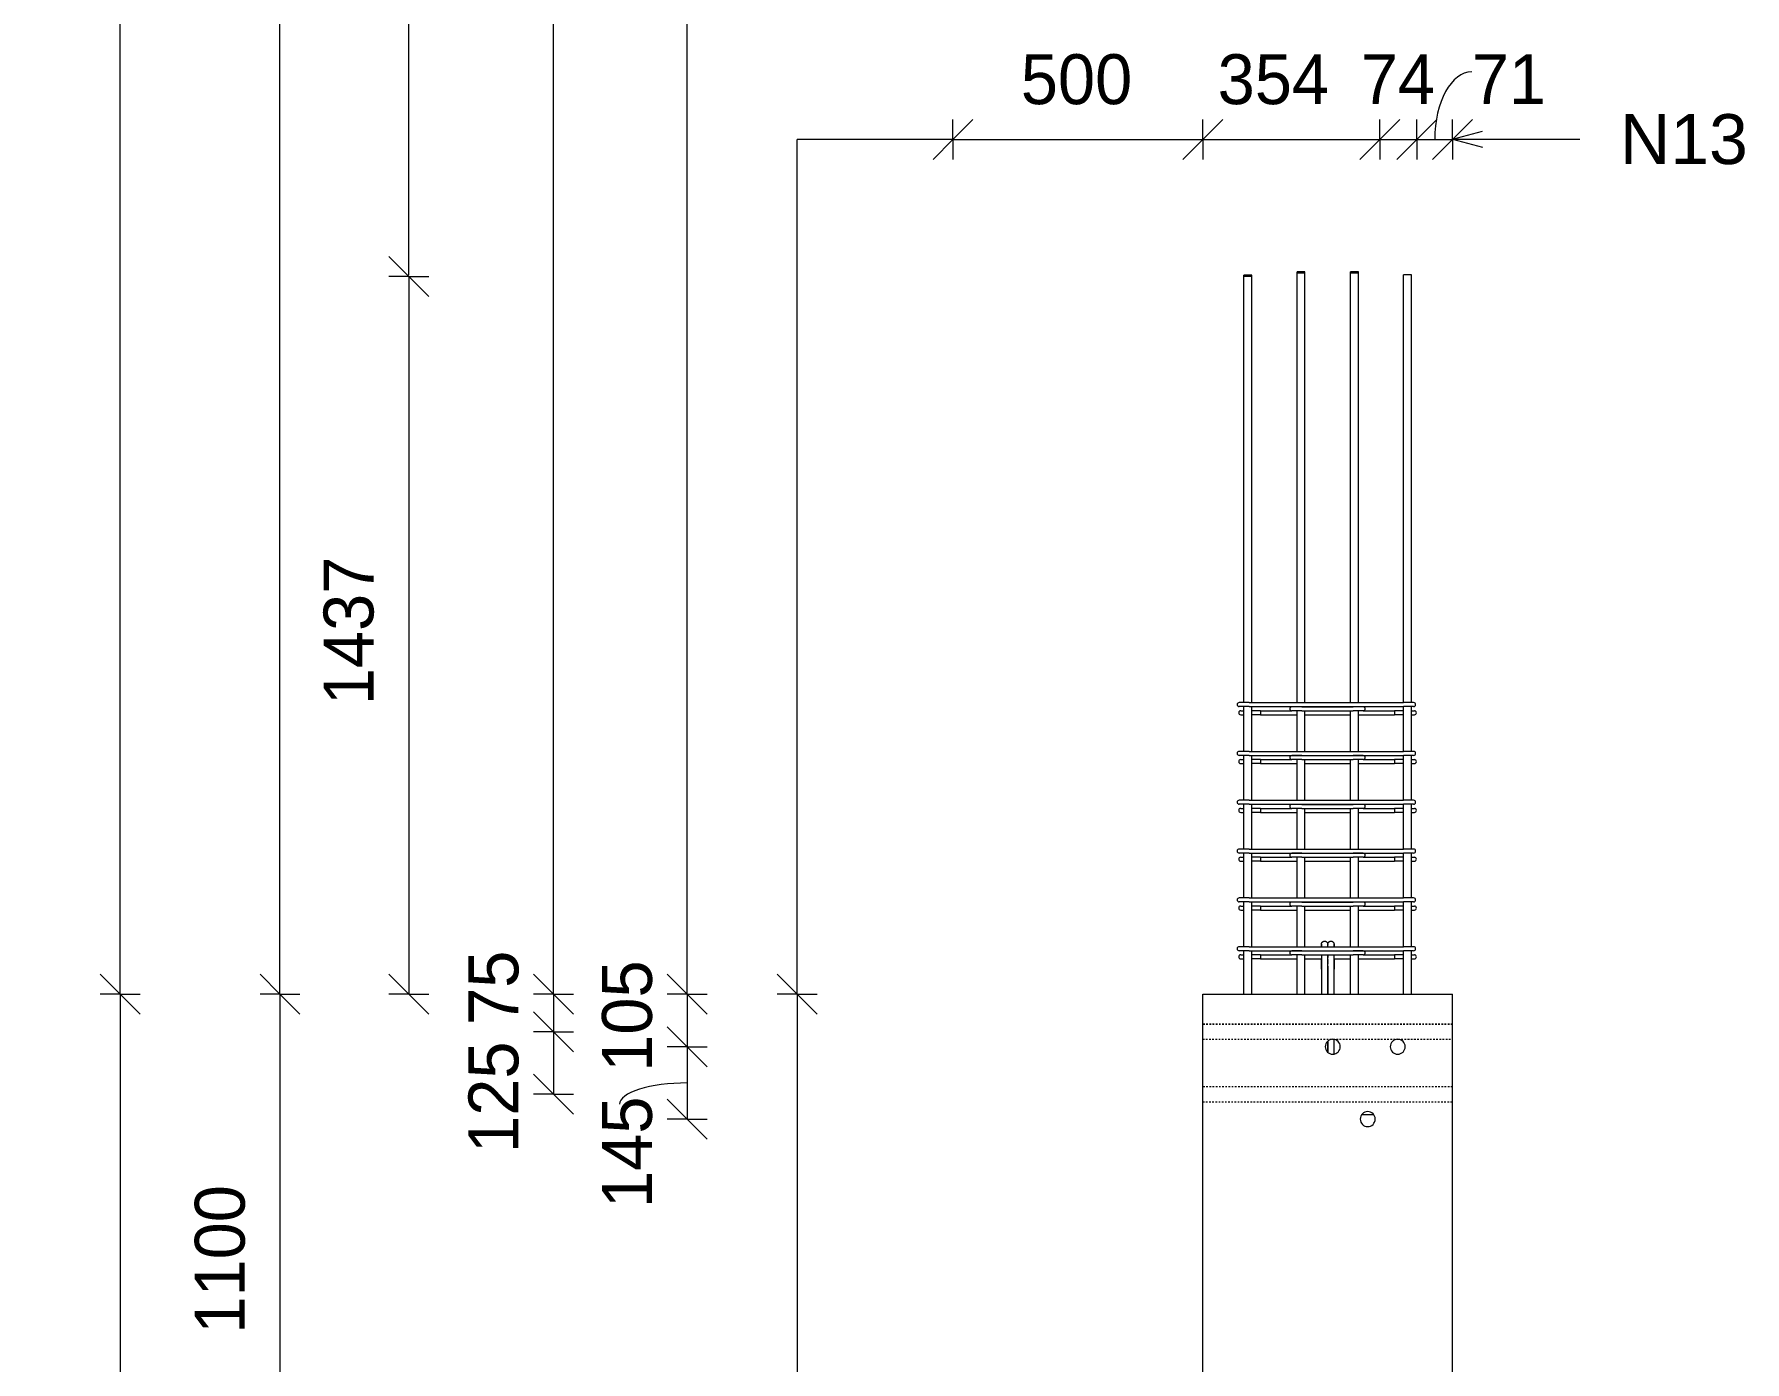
# Model space of a CAD drawing. Header units: millimetres. Extents: x -5792 to 12184, y -1888 to 8188.
# Drawn here: x -283 to 3141, y 2304 to 4962 of the extents above; entities that cross this region are included whole.
import ezdxf

# ---------------------------------------------------------------- set-up
doc = ezdxf.new("R2010")
doc.units = ezdxf.units.MM
doc.linetypes.add('Dash', pattern=[6.36, 3.18, -3.18])
for name, color, linetype, lineweight in [('A-ANNO-DIMS', 211, 'Continuous', 9), ('A-ANNO-DIMS-40', 211, 'Continuous', 9), ('A-DETL-THIN', 151, 'Continuous', 18), ('A-GENM', 13, 'Continuous', 18), ('G-ANNO-TEXT', 231, 'Continuous', 9), ('S-COLS', 52, 'Continuous', 18), ('S-COLS-HDLN', 52, 'Dash', 18), ('S-RBAR', 171, 'Continuous', 18)]:
    doc.layers.add(name, color=color, linetype=linetype, lineweight=lineweight)
doc.styles.add('Arial_1', font='arial.ttf', dxfattribs={"height": 100})
doc.styles.add('Nirmala UI Semilight', font='NirmalaS.ttf', dxfattribs={"height": 100})
doc.dimstyles.new('Arrow_Filled_-_2_5_NI_UI', dxfattribs={"dimscale": 304.8, "dimtxt": 104.736395, "dimasz": 0.262467, "dimexe": 0.131234, "dimexo": 0.0625, "dimgap": 0.131234, "dimtad": 1, "dimdec": 4, "dimzin": 0, "dimdsep": 46, "dimtxsty": 'Nirmala UI Semilight', "dimblk1": 'OBLIQUE', "dimblk2": 'OBLIQUE', "dimsah": 1, "dimcen": 0.09, "dimazin": 0, "dimtfac": 1, "dimtdec": 4, "dimtix": 1, "dimtmove": 0, "dimatfit": 3, "dimfxl": 0.131234, "dimfxlon": 1, "dimtvp": 1, "dimtolj": 1, "dimtzin": 0, "dimarcsym": 2})
doc.dimstyles.new('Arrow_Filled_-_2_5_NI_UI_1', dxfattribs={"dimscale": 304.8, "dimtxt": 104.736395, "dimasz": 0.262467, "dimexe": 0.131234, "dimexo": 0.0625, "dimgap": 0.131234, "dimtad": 1, "dimdec": 4, "dimzin": 0, "dimdsep": 46, "dimtxsty": 'Nirmala UI Semilight', "dimblk1": 'OBLIQUE', "dimblk2": 'OBLIQUE', "dimsah": 1, "dimcen": 0.09, "dimazin": 0, "dimtfac": 1, "dimtdec": 4, "dimtix": 1, "dimtmove": 2, "dimatfit": 3, "dimfxl": 0.131234, "dimfxlon": 1, "dimtvp": 1, "dimtolj": 1, "dimtzin": 0, "dimarcsym": 2})
doc.dimstyles.new('Arrow_Filled_-_2_5_NI_UI_2', dxfattribs={"dimscale": 304.8, "dimtxt": 104.736395, "dimasz": 0.262467, "dimexe": 0.131234, "dimexo": 0.0625, "dimgap": 0.131234, "dimtad": 1, "dimdec": 4, "dimzin": 0, "dimdsep": 46, "dimtxsty": 'Nirmala UI Semilight', "dimblk1": 'OBLIQUE', "dimblk2": 'OBLIQUE', "dimsah": 1, "dimcen": 0.09, "dimazin": 0, "dimtfac": 1, "dimtdec": 4, "dimtix": 1, "dimtmove": 1, "dimatfit": 3, "dimfxl": 0.131234, "dimfxlon": 1, "dimtvp": 1, "dimtolj": 1, "dimtzin": 0, "dimarcsym": 2})

# ---------------------------------------------------------------- blocks, each defined once
blk = doc.blocks.new('12_7Ø_ Lifting Insert_COLUMN - 12_9Ø Lifting insert-1653057-Elevation Right')
at = {"layer": 'A-GENM'}
for p, q in [((6361.3, 3139.3), (6361.3, 3139.4)), ((6361.3, 3138.9), (6361.3, 3139)), ((6361.3, 3138.4), (6361.3, 3138.6)), ((6361.3, 3137.9), (6361.3, 3138)), ((6361.3, 3137.3), (6361.3, 3137.5)), ((6361.3, 3136.6), (6361.3, 3136.8)), ((6361.3, 3135.8), (6361.3, 3136)), ((6361.3, 3118.7), (6361.3, 3118.9)), ((6361.3, 3117.1), (6361.3, 3118.2)), ((6361.3, 3115.4), (6361.3, 3116.6)), ((6348.6, 3090), (6348.6, 3040)), ((6361.3, 3113.6), (6361.3, 3114.8)), ((6361.3, 3111.8), (6361.3, 3113.1)), ((6361.3, 3110), (6361.3, 3111.3)), ((6361.3, 3108.2), (6361.3, 3109.5)), ((6361.3, 3106.3), (6361.3, 3107.6)), ((6361.3, 3104.4), (6361.3, 3105.7)), ((6361.3, 3102.5), (6361.3, 3103.8)), ((6361.3, 3100.5), (6361.3, 3101.9)), ((6361.3, 3098.5), (6361.3, 3099.9)), ((6361.3, 3096.6), (6361.3, 3098)), ((6361.3, 3094.6), (6361.3, 3096)), ((6361.3, 3040), (6361.3, 3090)), ((6361.3, 2924.7), (6361.3, 2945.3))]:
    blk.add_line(p, q, dxfattribs=at)
at = {"layer": 'A-GENM', "flags": 128}
for points in [[(6348.6, 3140), (6348.6, 3140.3), (6348.6, 3140.5), (6348.6, 3140.8), (6348.7, 3141), (6348.7, 3141.3), (6348.8, 3141.5), (6348.8, 3141.8), (6348.9, 3142), (6349, 3142.2), (6349.1, 3142.5), (6349.2, 3142.7), (6349.3, 3142.9), (6349.4, 3143.2), (6349.6, 3143.4), (6349.7, 3143.6), (6349.9, 3143.8), (6350, 3144), (6350.2, 3144.2), (6350.3, 3144.4), (6350.5, 3144.6), (6350.7, 3144.7), (6350.9, 3144.9), (6351.1, 3145.1), (6351.3, 3145.2), (6351.5, 3145.3), (6351.7, 3145.5), (6352, 3145.6), (6352.2, 3145.7), (6352.4, 3145.8), (6352.6, 3145.9), (6352.9, 3146), (6353.1, 3146.1), (6353.4, 3146.2), (6353.6, 3146.2), (6353.9, 3146.3), (6354.1, 3146.3), (6354.4, 3146.3), (6354.6, 3146.3), (6354.9, 3146.3), (6355.1, 3146.3), (6355.4, 3146.3), (6355.6, 3146.3), (6355.9, 3146.3), (6356.1, 3146.2), (6356.4, 3146.2), (6356.6, 3146.1), (6356.9, 3146), (6357.1, 3146), (6357.4, 3145.9), (6357.6, 3145.8), (6357.8, 3145.7), (6358, 3145.5), (6358.3, 3145.4), (6358.5, 3145.3), (6358.7, 3145.1), (6358.9, 3145), (6359.1, 3144.8), (6359.3, 3144.6), (6359.5, 3144.5), (6359.6, 3144.3), (6359.8, 3144.1), (6360, 3143.9), (6360.1, 3143.7), (6360.3, 3143.5), (6360.4, 3143.3), (6360.5, 3143.1), (6360.6, 3142.8), (6360.7, 3142.6), (6360.8, 3142.4), (6360.9, 3142.1), (6361, 3141.9), (6361.1, 3141.6), (6361.1, 3141.4), (6361.2, 3141.1), (6361.2, 3140.9), (6361.3, 3140.6), (6361.3, 3140.4), (6361.3, 3140.1), (6361.3, 3140)], [(6348.6, 3135.2), (6348.6, 3135.8), (6348.6, 3136.6), (6348.6, 3137.3), (6348.6, 3137.9), (6348.6, 3138.4), (6348.6, 3138.9), (6348.6, 3139.3), (6348.6, 3139.6), (6348.6, 3139.8), (6348.6, 3139.9), (6348.6, 3140), (6348.6, 3140)], [(6348.6, 3140), (6348.6, 3140), (6348.6, 3139.8), (6348.6, 3139.6), (6348.6, 3139.4), (6348.6, 3139), (6348.6, 3138.6), (6348.6, 3138.1), (6348.6, 3137.5), (6348.6, 3136.8), (6348.6, 3136.1), (6348.6, 3135.2)], [(6348.6, 3118.7), (6348.6, 3117), (6348.6, 3115.3), (6348.6, 3113.6), (6348.6, 3111.8), (6348.6, 3110), (6348.6, 3108.1), (6348.6, 3106.2), (6348.6, 3104.3), (6348.6, 3102.4), (6348.6, 3100.5), (6348.6, 3098.5), (6348.6, 3096.5), (6348.6, 3094.5), (6348.6, 3092.5), (6348.6, 3090.5), (6348.6, 3090)], [(6361.3, 3139.6), (6361.3, 3139.8), (6361.3, 3139.9)], [(6348.6, 3090), (6348.6, 3092), (6348.6, 3094), (6348.6, 3096), (6348.6, 3098), (6348.6, 3099.9), (6348.6, 3101.9), (6348.6, 3103.8), (6348.6, 3105.7), (6348.6, 3107.6), (6348.6, 3109.5), (6348.6, 3110.9)], [(6361.3, 3090), (6361.3, 3092), (6361.3, 3094)]]:
    blk.add_lwpolyline(points, dxfattribs=at)
blk = doc.blocks.new('12_7Ø_ Lifting Insert_COLUMN - 12_9Ø Lifting insert-1653171-Elevation Right')
at = {"layer": 'A-GENM'}
for p, q in [((6361.3, 3140), (6361.3, 3140)), ((6361.3, 3139.6), (6361.3, 3139.4)), ((6361.3, 3139.3), (6361.3, 3139)), ((6361.3, 3138.9), (6361.3, 3138.6)), ((6361.3, 3138.4), (6361.3, 3138.1)), ((6361.3, 3137.9), (6361.3, 3137.5)), ((6361.3, 3137.3), (6361.3, 3136.8)), ((6361.3, 3136.6), (6361.3, 3136.1)), ((6361.3, 3135.8), (6361.3, 3135.2)), ((6361.3, 3118.7), (6361.3, 3118.3)), ((6361.3, 3117), (6361.3, 3116.6)), ((6361.3, 3115.3), (6361.3, 3114.9)), ((6361.3, 3113.6), (6361.3, 3113.1)), ((6361.3, 3111.8), (6361.3, 3111.3)), ((6361.3, 3110), (6361.3, 3109.5)), ((6361.3, 3108.1), (6361.3, 3107.7)), ((6361.3, 3106.2), (6361.3, 3105.8)), ((6361.3, 3104.3), (6361.3, 3103.9)), ((6361.3, 3102.4), (6361.3, 3101.9)), ((6361.3, 3100.5), (6361.3, 3100)), ((6361.3, 3098.5), (6361.3, 3098)), ((6361.3, 3090), (6361.3, 3040)), ((6374, 3040), (6374, 3090)), ((6361.3, 2945.3), (6361.3, 2924.7)), ((6374, 2920.7), (6374, 2949.3))]:
    blk.add_line(p, q, dxfattribs=at)
at = {"layer": 'A-GENM', "flags": 128}
for points in [[(6361.3, 3140), (6361.3, 3140.3), (6361.3, 3140.5), (6361.3, 3140.8), (6361.4, 3141), (6361.4, 3141.3), (6361.5, 3141.5), (6361.5, 3141.8), (6361.6, 3142), (6361.7, 3142.2), (6361.8, 3142.5), (6361.9, 3142.7), (6362, 3142.9), (6362.1, 3143.2), (6362.3, 3143.4), (6362.4, 3143.6), (6362.6, 3143.8), (6362.7, 3144), (6362.9, 3144.2), (6363, 3144.4), (6363.2, 3144.6), (6363.4, 3144.7), (6363.6, 3144.9), (6363.8, 3145.1), (6364, 3145.2), (6364.2, 3145.3), (6364.4, 3145.5), (6364.7, 3145.6), (6364.9, 3145.7), (6365.1, 3145.8), (6365.3, 3145.9), (6365.6, 3146), (6365.8, 3146.1), (6366.1, 3146.2), (6366.3, 3146.2), (6366.6, 3146.3), (6366.8, 3146.3), (6367.1, 3146.3), (6367.3, 3146.3), (6367.6, 3146.3), (6367.8, 3146.3), (6368.1, 3146.3), (6368.3, 3146.3), (6368.6, 3146.3), (6368.8, 3146.2), (6369.1, 3146.2), (6369.3, 3146.1), (6369.6, 3146), (6369.8, 3146), (6370.1, 3145.9), (6370.3, 3145.8), (6370.5, 3145.7), (6370.7, 3145.5), (6371, 3145.4), (6371.2, 3145.3), (6371.4, 3145.1), (6371.6, 3145), (6371.8, 3144.8), (6372, 3144.6), (6372.2, 3144.5), (6372.3, 3144.3), (6372.5, 3144.1), (6372.7, 3143.9), (6372.8, 3143.7), (6373, 3143.5), (6373.1, 3143.3), (6373.2, 3143.1), (6373.3, 3142.8), (6373.4, 3142.6), (6373.5, 3142.4), (6373.6, 3142.1), (6373.7, 3141.9), (6373.8, 3141.6), (6373.8, 3141.4), (6373.9, 3141.1), (6373.9, 3140.9), (6374, 3140.6), (6374, 3140.4), (6374, 3140.1), (6374, 3140)], [(6361.3, 3139.9), (6361.3, 3140), (6361.3, 3140)], [(6374, 3135.2), (6374, 3135.8), (6374, 3136.6), (6374, 3137.3), (6374, 3137.9), (6374, 3138.4), (6374, 3138.9), (6374, 3139.3), (6374, 3139.6), (6374, 3139.8), (6374, 3139.9), (6374, 3140), (6374, 3140)], [(6374, 3140), (6374, 3140), (6374, 3139.8), (6374, 3139.6), (6374, 3139.4), (6374, 3139), (6374, 3138.6), (6374, 3138.1), (6374, 3137.5), (6374, 3136.8), (6374, 3136.1), (6374, 3135.2)], [(6374, 3090), (6374, 3092), (6374, 3094), (6374, 3096), (6374, 3098), (6374, 3099.9), (6374, 3101.9), (6374, 3103.8), (6374, 3105.7), (6374, 3107.6), (6374, 3109.5), (6374, 3111.3), (6374, 3113.1), (6374, 3114.8), (6374, 3116.6), (6374, 3118.2), (6374, 3118.9)], [(6361.3, 3096.5), (6361.3, 3094.5), (6361.3, 3092.5), (6361.3, 3090.5), (6361.3, 3090)], [(6374, 3110.9), (6374, 3110), (6374, 3108.1), (6374, 3106.2), (6374, 3104.3), (6374, 3102.4), (6374, 3100.5), (6374, 3098.5), (6374, 3096.5), (6374, 3094.5), (6374, 3092.5), (6374, 3090.5), (6374, 3090)]]:
    blk.add_lwpolyline(points, dxfattribs=at)
blk = doc.blocks.new('DIMBLOCK41-Elevation Right')
at = {"layer": 'A-ANNO-DIMS-40'}
for p, q in [((-111, 3040), (-151, 3080)), ((-111, 3040), (-151, 3040)), ((-111, 3040), (-111, -1395)), ((-111, 3040), (-71, 3000)), ((-111, 3040), (-71, 3040)), ((-111, -1395), (-151, -1355)), ((-111, -1395), (-151, -1395)), ((-111, -1395), (-71, -1435)), ((-111, -1395), (-71, -1395))]:
    blk.add_line(p, q, dxfattribs=at)
at = {"layer": 'A-ANNO-DIMS-40', "color": 0, "insert": (-281.5, 668.3), "char_height": 100, "width": 370.196, "attachment_point": 1, "rotation": 90, "line_spacing_factor": 1.142579, "style": 'Nirmala UI Semilight'}
blk.add_mtext('4435', dxfattribs=at)
blk = doc.blocks.new('_Oblique')
at = {"color": 0, "linetype": 'ByBlock', "lineweight": -2}
blk.add_line((-0.5, -0.5), (0.5, 0.5), dxfattribs=at)
blk = doc.blocks.new('DIMBLOCK42-Elevation Right')
at = {"layer": 'A-ANNO-DIMS-40'}
for p, q in [((209, 3040), (169, 3080)), ((209, 3040), (169, 3040)), ((209, 3040), (209, 1940)), ((209, 3040), (249, 3000)), ((209, 3040), (249, 3040)), ((209, 1940), (169, 1980)), ((209, 1940), (169, 1940)), ((209, 1940), (249, 1900)), ((209, 1940), (249, 1940))]:
    blk.add_line(p, q, dxfattribs=at)
at = {"layer": 'A-ANNO-DIMS-40', "color": 0, "insert": (38.5, 2360.5), "char_height": 100, "width": 310.781, "attachment_point": 1, "rotation": 90, "line_spacing_factor": 1.142579, "style": 'Nirmala UI Semilight'}
blk.add_mtext('1100', dxfattribs=at)
blk = doc.blocks.new('DIMBLOCK55-Elevation Right')
at = {"layer": 'A-ANNO-DIMS-40'}
for p, q in [((756.7, 3040), (716.7, 3080)), ((756.7, 3040), (716.7, 3040)), ((756.7, 3040), (756.7, 2964.8)), ((756.7, 3040), (796.7, 3000)), ((756.7, 3040), (796.7, 3040)), ((756.7, 2964.8), (716.7, 3004.8)), ((756.7, 2964.8), (716.7, 2964.8)), ((756.7, 2964.8), (796.7, 2924.8)), ((756.7, 2964.8), (796.7, 2964.8))]:
    blk.add_line(p, q, dxfattribs=at)
at = {"layer": 'A-ANNO-DIMS-40', "color": 0, "insert": (586.2, 2978.6), "char_height": 100, "width": 178.242, "attachment_point": 1, "rotation": 90, "line_spacing_factor": 1.142579, "style": 'Nirmala UI Semilight'}
blk.add_mtext('75', dxfattribs=at)
blk = doc.blocks.new('DIMBLOCK56-Elevation Right')
at = {"layer": 'A-ANNO-DIMS-40'}
for p, q in [((756.7, 2964.8), (716.7, 3004.8)), ((756.7, 2964.8), (716.7, 2964.8)), ((756.7, 2964.8), (756.7, 2839.8)), ((756.7, 2964.8), (796.7, 2924.8)), ((756.7, 2964.8), (796.7, 2964.8)), ((756.7, 2839.8), (716.7, 2879.8)), ((756.7, 2839.8), (716.7, 2839.8)), ((756.7, 2839.8), (796.7, 2799.8)), ((756.7, 2839.8), (796.7, 2839.8))]:
    blk.add_line(p, q, dxfattribs=at)
at = {"layer": 'A-ANNO-DIMS-40', "color": 0, "insert": (586.2, 2722.3), "char_height": 100, "width": 246.797, "attachment_point": 1, "rotation": 90, "line_spacing_factor": 1.142579, "style": 'Nirmala UI Semilight'}
blk.add_mtext('125', dxfattribs=at)
blk = doc.blocks.new('DIMBLOCK57-Elevation Right')
at = {"layer": 'A-ANNO-DIMS-40'}
for p, q in [((1023.9, 3040), (983.9, 3080)), ((1023.9, 3040), (983.9, 3040)), ((1023.9, 3040), (1023.9, 2935)), ((1023.9, 3040), (1063.9, 3000)), ((1023.9, 3040), (1063.9, 3040)), ((1023.9, 2935), (983.9, 2975)), ((1023.9, 2935), (983.9, 2935)), ((1023.9, 2935), (1063.9, 2895)), ((1023.9, 2935), (1063.9, 2935))]:
    blk.add_line(p, q, dxfattribs=at)
at = {"layer": 'A-ANNO-DIMS-40', "color": 0, "insert": (853.5, 2884.7), "char_height": 100, "width": 246.797, "attachment_point": 1, "rotation": 90, "line_spacing_factor": 1.142579, "style": 'Nirmala UI Semilight'}
blk.add_mtext('105', dxfattribs=at)
blk = doc.blocks.new('DIMBLOCK58-Elevation Right')
at = {"layer": 'A-ANNO-DIMS-40'}
for p, q in [((1023.9, 2935), (983.9, 2975)), ((1023.9, 2935), (983.9, 2935)), ((1023.9, 2935), (1023.9, 2790)), ((1023.9, 2935), (1063.9, 2895)), ((1023.9, 2935), (1063.9, 2935)), ((1023.9, 2790), (983.9, 2830)), ((1023.9, 2790), (983.9, 2790)), ((1023.9, 2790), (1063.9, 2750)), ((1023.9, 2790), (1063.9, 2790))]:
    blk.add_line(p, q, dxfattribs=at)
blk.add_ellipse((1023.9, 2819.7), major_axis=(135.2, 0), ratio=0.316681, start_param=1.570796, end_param=3.141593, dxfattribs=at)
at = {"layer": 'A-ANNO-DIMS-40', "color": 0, "insert": (853.5, 2612.1), "char_height": 100, "width": 249.082, "attachment_point": 1, "rotation": 90, "line_spacing_factor": 1.142579, "style": 'Nirmala UI Semilight'}
blk.add_mtext('145', dxfattribs=at)
blk = doc.blocks.new('DIMBLOCK67-Elevation Right')
at = {"layer": 'A-ANNO-DIMS-40'}
for p, q in [((466.7, 4477.3), (426.7, 4517.3)), ((466.7, 4477.3), (426.7, 4477.3)), ((466.7, 4477.3), (466.7, 3040)), ((466.7, 4477.3), (506.7, 4437.3)), ((466.7, 4477.3), (506.7, 4477.3)), ((466.7, 3040), (426.7, 3080)), ((466.7, 3040), (426.7, 3040)), ((466.7, 3040), (506.7, 3000)), ((466.7, 3040), (506.7, 3040))]:
    blk.add_line(p, q, dxfattribs=at)
at = {"layer": 'A-ANNO-DIMS-40', "color": 0, "insert": (296.2, 3618.7), "char_height": 100, "width": 335.918, "attachment_point": 1, "rotation": 90, "line_spacing_factor": 1.142579, "style": 'Nirmala UI Semilight'}
blk.add_mtext('1437', dxfattribs=at)
blk = doc.blocks.new('DIMBLOCK68-Elevation Right')
at = {"layer": 'A-ANNO-DIMS-40'}
for p, q in [((1556.1, 4751.6), (1596.1, 4791.6)), ((1556.1, 4751.6), (1556.1, 4791.6)), ((2056.1, 4751.6), (2096.1, 4791.6)), ((2056.1, 4751.6), (2056.1, 4791.6)), ((1556.1, 4751.6), (1516.1, 4711.6)), ((1556.1, 4751.6), (2056.1, 4751.6)), ((1556.1, 4751.6), (1556.1, 4711.6)), ((2056.1, 4751.6), (2016.1, 4711.6)), ((2056.1, 4751.6), (2056.1, 4711.6))]:
    blk.add_line(p, q, dxfattribs=at)
at = {"layer": 'A-ANNO-DIMS-40', "color": 0, "insert": (1691.8, 4922.1), "char_height": 100, "width": 274.219, "attachment_point": 1, "line_spacing_factor": 1.142579, "style": 'Nirmala UI Semilight'}
blk.add_mtext('500', dxfattribs=at)
blk = doc.blocks.new('DIMBLOCK69-Elevation Right')
at = {"layer": 'A-ANNO-DIMS-40'}
for p, q in [((2056.1, 4751.6), (2096.1, 4791.6)), ((2056.1, 4751.6), (2056.1, 4791.6)), ((2410.4, 4751.6), (2450.4, 4791.6)), ((2410.4, 4751.6), (2410.4, 4791.6)), ((2056.1, 4751.6), (2016.1, 4711.6)), ((2056.1, 4751.6), (2410.4, 4751.6)), ((2056.1, 4751.6), (2056.1, 4711.6)), ((2410.4, 4751.6), (2370.4, 4711.6)), ((2410.4, 4751.6), (2410.4, 4711.6))]:
    blk.add_line(p, q, dxfattribs=at)
at = {"layer": 'A-ANNO-DIMS-40', "color": 0, "insert": (2085.8, 4922.1), "char_height": 100, "width": 276.504, "attachment_point": 1, "line_spacing_factor": 1.142579, "style": 'Nirmala UI Semilight'}
blk.add_mtext('354', dxfattribs=at)
blk = doc.blocks.new('DIMBLOCK70-Elevation Right')
at = {"layer": 'A-ANNO-DIMS-40'}
for p, q in [((2410.4, 4751.6), (2450.4, 4791.6)), ((2410.4, 4751.6), (2410.4, 4791.6)), ((2484.7, 4751.6), (2524.7, 4791.6)), ((2484.7, 4751.6), (2484.7, 4791.6)), ((2410.4, 4751.6), (2370.4, 4711.6)), ((2410.4, 4751.6), (2484.7, 4751.6)), ((2410.4, 4751.6), (2410.4, 4711.6)), ((2484.7, 4751.6), (2444.7, 4711.6)), ((2484.7, 4751.6), (2484.7, 4711.6))]:
    blk.add_line(p, q, dxfattribs=at)
at = {"layer": 'A-ANNO-DIMS-40', "color": 0, "insert": (2372.3, 4922.1), "char_height": 100, "width": 180.527, "attachment_point": 1, "line_spacing_factor": 1.142579, "style": 'Nirmala UI Semilight'}
blk.add_mtext('74', dxfattribs=at)
blk = doc.blocks.new('DIMBLOCK71-Elevation Right')
at = {"layer": 'A-ANNO-DIMS-40'}
for p, q in [((2484.7, 4751.6), (2524.7, 4791.6)), ((2484.7, 4751.6), (2484.7, 4791.6)), ((2556.1, 4751.6), (2596.1, 4791.6)), ((2556.1, 4751.6), (2556.1, 4791.6)), ((2484.7, 4751.6), (2444.7, 4711.6)), ((2484.7, 4751.6), (2556.1, 4751.6)), ((2484.7, 4751.6), (2484.7, 4711.6)), ((2556.1, 4751.6), (2516.1, 4711.6)), ((2556.1, 4751.6), (2556.1, 4711.6))]:
    blk.add_line(p, q, dxfattribs=at)
blk.add_ellipse((2594.5, 4751.6), major_axis=(0, 135.2), ratio=0.548152, start_param=0, end_param=1.570796, dxfattribs=at)
at = {"layer": 'A-ANNO-DIMS-40', "color": 0, "insert": (2594.5, 4922.1), "char_height": 100, "width": 150.82, "attachment_point": 1, "line_spacing_factor": 1.142579, "style": 'Nirmala UI Semilight'}
blk.add_mtext('71', dxfattribs=at)
blk = doc.blocks.new('DIMBLOCK72-Elevation Right')
at = {"layer": 'A-ANNO-DIMS-40'}
for p, q in [((1243.9, 3040), (1203.9, 3080)), ((1243.9, 3040), (1203.9, 3040)), ((1243.9, 3040), (1243.9, -375)), ((1243.9, 3040), (1283.9, 3000)), ((1243.9, 3040), (1283.9, 3040)), ((1243.9, -375), (1203.9, -335)), ((1243.9, -375), (1203.9, -375)), ((1243.9, -375), (1283.9, -415)), ((1243.9, -375), (1283.9, -375))]:
    blk.add_line(p, q, dxfattribs=at)
at = {"layer": 'A-ANNO-DIMS-40', "color": 0, "insert": (1073.5, 1190.6), "char_height": 100, "width": 340.488, "attachment_point": 1, "rotation": 90, "line_spacing_factor": 1.142579, "style": 'Nirmala UI Semilight'}
blk.add_mtext('3415', dxfattribs=at)

msp = doc.modelspace()

# ---------------------------------------------------------------- linework, layer by layer
at = {"layer": 'A-DETL-THIN'}
for p, q in [((-110.9846, 3040), (-110.9846, 6324.12248)), ((209.0154, 3040), (209.0154, 6054.12248)), ((466.68351, 4480), (466.68351, 5734.12248)), ((756.68351, 3040), (756.68351, 5321.60589)), ((1023.92713, 3040), (1023.92713, 5051.60589)), ((1243.92713, 3040), (1243.92713, 4751.60589)), ((1556.07696, 4751.60589), (1243.92713, 4751.60589))]:
    msp.add_line(p, q, dxfattribs=at)
at = {"layer": 'G-ANNO-TEXT', "color": 7}
for q in [(2615.63681, 4768.27436), (2615.63681, 4736.12045), (2810.85807, 4752.1974)]:
    msp.add_line((2555.63681, 4752.1974), q, dxfattribs=at)
at = {"layer": 'S-COLS'}
for p, q in [((2056.07696, 3040), (2556.07696, 3040)), ((2056.07696, -340), (2056.07696, 3040)), ((2556.07696, -340), (2556.07696, 3040)), ((2315.65012, 2949.78068), (2316.9038, 2949.78068)), ((2445.65012, 2949.78068), (2446.9038, 2949.78068))]:
    msp.add_line(p, q, dxfattribs=at)
for centre, start, end in [((2316.27696, 2935), 0, 180), ((2446.27696, 2935), 0, 180), ((2316.27696, 2935), 180, 0), ((2446.27696, 2935), 180, 0), ((2386.27696, 2790), 0, 180), ((2386.27696, 2790), 180, 0)]:
    msp.add_arc(centre, 15, start, end, dxfattribs=at)
at = {"layer": 'S-COLS-HDLN'}
for p, q in [((2556.02735, 2979.84336), (2056.07696, 2979.84336)), ((2556.07696, 2979.78068), (2056.07696, 2979.78068)), ((2056.07696, 2949.84336), (2315.50069, 2949.84336)), ((2056.07696, 2949.78068), (2315.26677, 2949.78068)), ((2315.88405, 2949.84336), (2316.66988, 2949.84336)), ((2317.05323, 2949.84336), (2445.50069, 2949.84336)), ((2317.28715, 2949.78068), (2445.26677, 2949.78068)), ((2445.88405, 2949.84336), (2446.66988, 2949.84336)), ((2447.05323, 2949.84336), (2556.02735, 2949.84336)), ((2447.28715, 2949.78068), (2556.07696, 2949.78068)), ((2556.02735, 2854.78068), (2056.07696, 2854.78068)), ((2056.07696, 2824.78068), (2556.02735, 2824.78068))]:
    msp.add_line(p, q, dxfattribs=at)
at = {"layer": 'S-RBAR'}
for p, q in [((2260.67696, 4486.40659), (2244.67696, 4486.40659)), ((2244.67696, 4483.56934), (2244.67696, 4486.40659)), ((2260.67696, 4483.56934), (2260.67696, 4486.40659)), ((2367.47696, 4486.40659), (2351.47696, 4486.40659)), ((2351.47696, 4483.56934), (2351.47696, 4486.40659)), ((2367.47696, 4483.56934), (2367.47696, 4486.40659)), ((2154.07696, 4480), (2138.07696, 4480)), ((2138.07696, 4477.25762), (2138.07696, 4480)), ((2154.07696, 4477.25762), (2138.07696, 4477.25762)), ((2138.07696, 3624), (2138.07696, 4477.25762)), ((2154.07696, 4477.25762), (2154.07696, 4480)), ((2154.07696, 3624), (2154.07696, 4477.25762)), ((2260.67696, 4483.56934), (2244.67696, 4483.56934)), ((2244.67696, 3624), (2244.67696, 4483.56934)), ((2260.67696, 3624), (2260.67696, 4483.56934)), ((2367.47696, 4483.56934), (2351.47696, 4483.56934)), ((2351.47696, 3624), (2351.47696, 4483.56934)), ((2367.47696, 3624), (2367.47696, 4483.56934)), ((2474.07696, 4480.16498), (2458.07696, 4480.16498)), ((2458.07696, 3624), (2458.07696, 4480.16498)), ((2474.07696, 3624), (2474.07696, 4480.16498)), ((2148.82696, 3624), (2128.82696, 3624)), ((2148.82696, 3616), (2128.82696, 3616)), ((2131.92909, 3607.62745), (2137.78696, 3607.62745)), ((2131.92909, 3599.62745), (2137.78696, 3599.62745)), ((2138.07696, 3526.24653), (2138.07696, 3616)), ((2148.82696, 3624), (2458.07696, 3624)), ((2148.82696, 3616), (2458.07696, 3616)), ((2154.07696, 3526.24653), (2154.07696, 3616)), ((2171.72808, 3607.62745), (2154.07696, 3607.62745)), ((2171.72808, 3599.62745), (2154.07696, 3599.62745)), ((2171.72808, 3607.62745), (2171.72808, 3599.62745)), ((2171.72808, 3607.62745), (2233.80287, 3607.62745)), ((2171.72808, 3599.62745), (2244.67696, 3599.62745)), ((2254.18295, 3615.62745), (2234.18295, 3615.62745)), ((2254.18295, 3607.62745), (2234.18295, 3607.62745)), ((2244.67696, 3526.24653), (2244.67696, 3607.62745)), ((2254.18295, 3615.62745), (2357.13674, 3615.62745)), ((2254.18295, 3607.62745), (2357.13674, 3607.62745)), ((2260.67696, 3526.24653), (2260.67696, 3607.62745)), ((2260.67696, 3599.62745), (2351.47696, 3599.62745)), ((2351.47696, 3526.24653), (2351.47696, 3607.62745)), ((2377.13674, 3615.62745), (2357.13674, 3615.62745)), ((2377.13674, 3607.62745), (2357.13674, 3607.62745)), ((2367.47696, 3526.24653), (2367.47696, 3607.62745)), ((2367.47696, 3599.62745), (2439.94514, 3599.62745)), ((2377.51681, 3607.62745), (2439.94514, 3607.62745)), ((2458.02735, 3607.62745), (2439.94514, 3607.62745)), ((2439.94514, 3607.62745), (2439.94514, 3599.62745)), ((2458.02735, 3599.62745), (2439.94514, 3599.62745)), ((2478.07696, 3624), (2458.07696, 3624)), ((2478.07696, 3616), (2458.07696, 3616)), ((2458.07696, 3526.24653), (2458.07696, 3616)), ((2474.07696, 3526.24653), (2474.07696, 3616)), ((2474.12842, 3599.62745), (2479.74413, 3599.62745)), ((2474.24319, 3607.62745), (2479.74413, 3607.62745)), ((2148.82696, 3526.24653), (2128.82696, 3526.24653)), ((2148.82696, 3518.24653), (2128.82696, 3518.24653)), ((2131.92909, 3509.89101), (2137.78696, 3509.89101)), ((2131.92909, 3501.89101), (2137.78696, 3501.89101)), ((2138.07696, 3428.49306), (2138.07696, 3518.24653)), ((2148.82696, 3526.24653), (2458.07696, 3526.24653)), ((2148.82696, 3518.24653), (2458.07696, 3518.24653)), ((2154.07696, 3428.49306), (2154.07696, 3518.24653)), ((2171.72808, 3509.89101), (2154.07696, 3509.89101)), ((2171.72808, 3501.89101), (2154.07696, 3501.89101)), ((2171.72808, 3509.89101), (2171.72808, 3501.89101)), ((2171.72808, 3509.89101), (2233.80287, 3509.89101)), ((2171.72808, 3501.89101), (2244.67696, 3501.89101)), ((2254.18295, 3517.89101), (2234.18295, 3517.89101)), ((2254.18295, 3509.89101), (2234.18295, 3509.89101)), ((2244.67696, 3428.49306), (2244.67696, 3509.89101)), ((2254.18295, 3517.89101), (2357.13674, 3517.89101)), ((2254.18295, 3509.89101), (2357.13674, 3509.89101)), ((2260.67696, 3428.49306), (2260.67696, 3509.89101)), ((2260.67696, 3501.89101), (2351.47696, 3501.89101)), ((2351.47696, 3428.49306), (2351.47696, 3509.89101)), ((2377.13674, 3517.89101), (2357.13674, 3517.89101)), ((2377.13674, 3509.89101), (2357.13674, 3509.89101)), ((2367.47696, 3428.49306), (2367.47696, 3509.89101)), ((2367.47696, 3501.89101), (2439.94514, 3501.89101)), ((2377.51681, 3509.89101), (2439.94514, 3509.89101)), ((2458.07696, 3509.89101), (2439.94514, 3509.89101)), ((2439.94514, 3509.89101), (2439.94514, 3501.89101)), ((2458.07696, 3501.89101), (2439.94514, 3501.89101)), ((2478.07696, 3526.24653), (2458.07696, 3526.24653)), ((2478.07696, 3518.24653), (2458.07696, 3518.24653)), ((2458.07696, 3428.49306), (2458.07696, 3518.24653)), ((2474.07696, 3428.49306), (2474.07696, 3518.24653)), ((2474.12842, 3501.89101), (2479.74413, 3501.89101)), ((2474.24319, 3509.89101), (2479.74413, 3509.89101)), ((2148.82696, 3428.49306), (2128.82696, 3428.49306)), ((2148.82696, 3428.49306), (2458.07696, 3428.49306)), ((2478.07696, 3428.49306), (2458.07696, 3428.49306)), ((2148.82696, 3420.49306), (2128.82696, 3420.49306)), ((2131.92909, 3412.15456), (2137.78696, 3412.15456)), ((2131.92909, 3404.15456), (2137.78696, 3404.15456)), ((2138.07696, 3330.73958), (2138.07696, 3420.49306)), ((2148.82696, 3420.49306), (2458.07696, 3420.49306)), ((2154.07696, 3330.73958), (2154.07696, 3420.49306)), ((2171.72808, 3412.15456), (2154.07696, 3412.15456)), ((2171.72808, 3404.15456), (2154.07696, 3404.15456)), ((2171.72808, 3412.15456), (2171.72808, 3404.15456)), ((2171.72808, 3412.15456), (2233.80287, 3412.15456)), ((2171.72808, 3404.15456), (2244.67696, 3404.15456)), ((2254.18295, 3420.15456), (2234.18295, 3420.15456)), ((2254.18295, 3412.15456), (2234.18295, 3412.15456)), ((2244.67696, 3330.73958), (2244.67696, 3412.15456)), ((2254.18295, 3420.15456), (2357.13674, 3420.15456)), ((2254.18295, 3412.15456), (2357.13674, 3412.15456)), ((2260.67696, 3330.73958), (2260.67696, 3412.15456)), ((2260.67696, 3404.15456), (2351.47696, 3404.15456)), ((2351.47696, 3330.73958), (2351.47696, 3412.15456)), ((2377.13674, 3420.15456), (2357.13674, 3420.15456)), ((2377.13674, 3412.15456), (2357.13674, 3412.15456)), ((2367.47696, 3330.73958), (2367.47696, 3412.15456)), ((2367.47696, 3404.15456), (2439.94514, 3404.15456)), ((2377.51681, 3412.15456), (2439.94514, 3412.15456)), ((2458.07696, 3412.15456), (2439.94514, 3412.15456)), ((2439.94514, 3412.15456), (2439.94514, 3404.15456)), ((2458.07696, 3404.15456), (2439.94514, 3404.15456)), ((2478.07696, 3420.49306), (2458.07696, 3420.49306)), ((2458.07696, 3330.73958), (2458.07696, 3420.49306)), ((2474.07696, 3330.73958), (2474.07696, 3420.49306)), ((2474.12842, 3404.15456), (2479.74413, 3404.15456)), ((2474.24319, 3412.15456), (2479.74413, 3412.15456)), ((2148.82696, 3330.73958), (2128.82696, 3330.73958)), ((2148.82696, 3322.73958), (2128.82696, 3322.73958)), ((2138.07696, 3232.98611), (2138.07696, 3322.73958)), ((2148.82696, 3330.73958), (2458.07696, 3330.73958)), ((2148.82696, 3322.73958), (2458.07696, 3322.73958)), ((2154.07696, 3232.98611), (2154.07696, 3322.73958)), ((2254.18295, 3322.41811), (2234.18295, 3322.41811)), ((2254.18295, 3322.41811), (2357.13674, 3322.41811)), ((2377.13674, 3322.41811), (2357.13674, 3322.41811)), ((2478.07696, 3330.73958), (2458.07696, 3330.73958)), ((2478.07696, 3322.73958), (2458.07696, 3322.73958)), ((2458.07696, 3232.98611), (2458.07696, 3322.73958)), ((2474.07696, 3232.98611), (2474.07696, 3322.73958)), ((2131.92909, 3314.41811), (2137.78696, 3314.41811)), ((2131.92909, 3306.41811), (2137.78696, 3306.41811)), ((2171.72808, 3314.41811), (2154.07696, 3314.41811)), ((2171.72808, 3306.41811), (2154.07696, 3306.41811)), ((2171.72808, 3314.41811), (2171.72808, 3306.41811)), ((2171.72808, 3314.41811), (2233.80287, 3314.41811)), ((2171.72808, 3306.41811), (2244.67696, 3306.41811)), ((2254.18295, 3314.41811), (2234.18295, 3314.41811)), ((2244.67696, 3232.98611), (2244.67696, 3314.41811)), ((2254.18295, 3314.41811), (2357.13674, 3314.41811)), ((2260.67696, 3232.98611), (2260.67696, 3314.41811)), ((2260.67696, 3306.41811), (2351.47696, 3306.41811)), ((2351.47696, 3232.98611), (2351.47696, 3314.41811)), ((2377.13674, 3314.41811), (2357.13674, 3314.41811)), ((2367.47696, 3232.98611), (2367.47696, 3314.41811)), ((2367.47696, 3306.41811), (2439.94514, 3306.41811)), ((2377.51681, 3314.41811), (2439.94514, 3314.41811)), ((2458.07696, 3314.41811), (2439.94514, 3314.41811)), ((2439.94514, 3314.41811), (2439.94514, 3306.41811)), ((2458.07696, 3306.41811), (2439.94514, 3306.41811)), ((2474.12842, 3306.41811), (2479.74413, 3306.41811)), ((2474.24319, 3314.41811), (2479.74413, 3314.41811)), ((2148.82696, 3232.98611), (2128.82696, 3232.98611)), ((2148.82696, 3224.98611), (2128.82696, 3224.98611)), ((2138.07696, 3135.23264), (2138.07696, 3224.98611)), ((2148.82696, 3232.98611), (2458.07696, 3232.98611)), ((2148.82696, 3224.98611), (2458.07696, 3224.98611)), ((2154.07696, 3135.23264), (2154.07696, 3224.98611)), ((2254.18295, 3224.68167), (2234.18295, 3224.68167)), ((2254.18295, 3224.68167), (2357.13674, 3224.68167)), ((2377.13674, 3224.68167), (2357.13674, 3224.68167)), ((2478.07696, 3232.98611), (2458.07696, 3232.98611)), ((2478.07696, 3224.98611), (2458.07696, 3224.98611)), ((2458.07696, 3135.23264), (2458.07696, 3224.98611)), ((2474.07696, 3135.23264), (2474.07696, 3224.98611)), ((2131.92909, 3216.68167), (2137.78696, 3216.68167)), ((2131.92909, 3208.68167), (2137.78696, 3208.68167)), ((2171.72808, 3216.68167), (2154.07696, 3216.68167)), ((2171.72808, 3208.68167), (2154.07696, 3208.68167)), ((2171.72808, 3216.68167), (2171.72808, 3208.68167)), ((2171.72808, 3216.68167), (2233.80287, 3216.68167)), ((2171.72808, 3208.68167), (2244.67696, 3208.68167)), ((2254.18295, 3216.68167), (2234.18295, 3216.68167)), ((2244.67696, 3135.23264), (2244.67696, 3216.68167)), ((2254.18295, 3216.68167), (2357.13674, 3216.68167)), ((2260.67696, 3135.23264), (2260.67696, 3216.68167)), ((2260.67696, 3208.68167), (2351.47696, 3208.68167)), ((2351.47696, 3135.23264), (2351.47696, 3216.68167)), ((2377.13674, 3216.68167), (2357.13674, 3216.68167)), ((2367.47696, 3135.23264), (2367.47696, 3216.68167)), ((2367.47696, 3208.68167), (2439.94514, 3208.68167)), ((2377.51681, 3216.68167), (2439.94514, 3216.68167)), ((2458.07696, 3216.68167), (2439.94514, 3216.68167)), ((2439.94514, 3216.68167), (2439.94514, 3208.68167)), ((2458.07696, 3208.68167), (2439.94514, 3208.68167)), ((2474.12842, 3208.68167), (2479.74413, 3208.68167)), ((2474.24319, 3216.68167), (2479.74413, 3216.68167)), ((2148.82696, 3135.23264), (2128.82696, 3135.23264)), ((2148.82696, 3127.23264), (2128.82696, 3127.23264)), ((2131.92909, 3118.94522), (2137.78696, 3118.94522)), ((2138.07696, 3040), (2138.07696, 3127.23264)), ((2148.82696, 3135.23264), (2458.07696, 3135.23264)), ((2148.82696, 3127.23264), (2458.07696, 3127.23264)), ((2154.07696, 3040), (2154.07696, 3127.23264)), ((2171.72808, 3118.94522), (2154.07696, 3118.94522)), ((2171.72808, 3118.94522), (2171.72808, 3110.94522)), ((2171.72808, 3118.94522), (2233.80287, 3118.94522)), ((2254.18295, 3126.94522), (2234.18295, 3126.94522)), ((2254.18295, 3118.94522), (2234.18295, 3118.94522)), ((2244.67696, 3040), (2244.67696, 3118.94522)), ((2254.18295, 3126.94522), (2357.13674, 3126.94522)), ((2254.18295, 3118.94522), (2357.13674, 3118.94522)), ((2260.67696, 3040), (2260.67696, 3118.94522)), ((2351.47696, 3040), (2351.47696, 3118.94522)), ((2377.13674, 3126.94522), (2357.13674, 3126.94522)), ((2377.13674, 3118.94522), (2357.13674, 3118.94522)), ((2367.47696, 3040), (2367.47696, 3118.94522)), ((2377.51681, 3118.94522), (2439.94514, 3118.94522)), ((2458.02735, 3118.94522), (2439.94514, 3118.94522)), ((2439.94514, 3118.94522), (2439.94514, 3110.94522)), ((2478.07696, 3135.23264), (2458.07696, 3135.23264)), ((2478.07696, 3127.23264), (2458.07696, 3127.23264)), ((2458.07696, 3040), (2458.07696, 3127.23264)), ((2474.07696, 3040), (2474.07696, 3127.23264)), ((2474.24319, 3118.94522), (2479.74413, 3118.94522)), ((2131.92909, 3110.94522), (2137.78696, 3110.94522)), ((2171.72808, 3110.94522), (2154.07696, 3110.94522)), ((2171.72808, 3110.94522), (2244.67696, 3110.94522)), ((2260.67696, 3110.94522), (2293.47696, 3110.94522)), ((2318.87696, 3110.94522), (2351.47696, 3110.94522)), ((2367.47696, 3110.94522), (2439.94514, 3110.94522)), ((2458.02735, 3110.94522), (2439.94514, 3110.94522)), ((2474.12842, 3110.94522), (2479.74413, 3110.94522)), ((2461.16176, 2934.76175), (2461.05065, 2935.65293)), ((2375.29033, 2799.43359), (2397.26359, 2799.43359))]:
    msp.add_line(p, q, dxfattribs=at)
for centre, start, end in [((2128.82696, 3620), 90, 270), ((2131.92909, 3603.62745), 90, 270), ((2234.18295, 3611.62745), 90, 270), ((2377.13674, 3611.62745), 270, 90), ((2478.07696, 3620), 270, 90), ((2479.74413, 3603.62745), 270, 90), ((2128.82696, 3522.24653), 90, 270), ((2131.92909, 3505.89101), 90, 270), ((2234.18295, 3513.89101), 90, 270), ((2377.13674, 3513.89101), 270, 90), ((2478.07696, 3522.24653), 270, 90), ((2479.74413, 3505.89101), 270, 90), ((2128.82696, 3424.49306), 90, 270), ((2478.07696, 3424.49306), 270, 90), ((2131.92909, 3408.15456), 90, 270), ((2234.18295, 3416.15456), 90, 270), ((2377.13674, 3416.15456), 270, 90), ((2479.74413, 3408.15456), 270, 90), ((2128.82696, 3326.73958), 90, 270), ((2234.18295, 3318.41811), 90, 270), ((2377.13674, 3318.41811), 270, 90), ((2478.07696, 3326.73958), 270, 90), ((2131.92909, 3310.41811), 90, 270), ((2479.74413, 3310.41811), 270, 90), ((2128.82696, 3228.98611), 90, 270), ((2234.18295, 3220.68167), 90, 270), ((2377.13674, 3220.68167), 270, 90), ((2478.07696, 3228.98611), 270, 90), ((2131.92909, 3212.68167), 90, 270), ((2479.74413, 3212.68167), 270, 90), ((2128.82696, 3131.23264), 90, 270), ((2131.92909, 3114.94522), 90, 270), ((2234.18295, 3122.94522), 90, 270), ((2377.13674, 3122.94522), 270, 90), ((2478.07696, 3131.23264), 270, 90), ((2479.74413, 3114.94522), 270, 90)]:
    msp.add_arc(centre, 4, start, end, dxfattribs=at)

# ---------------------------------------------------------------- block references
at = {"layer": 'A-GENM'}
for name in ['12_7Ø_ Lifting Insert_COLUMN - 12_9Ø Lifting insert-1653057-Elevation Right', '12_7Ø_ Lifting Insert_COLUMN - 12_9Ø Lifting insert-1653171-Elevation Right']:
    msp.add_blockref(name, (-4055.11921, 0), dxfattribs=at)

# ---------------------------------------------------------------- texts
at = {"layer": 'G-ANNO-TEXT', "color": 7, "insert": (2890.85807, 4802.1974), "char_height": 100, "width": 307.848, "attachment_point": 1, "style": 'Arial_1'}
msp.add_mtext('N13', dxfattribs=at)

# ---------------------------------------------------------------- dimensions: what is measured, and where the dimension line sits
at = {"layer": 'A-ANNO-DIMS'}
for base, p1, p2, override, picture, middle in [((2056.07696, 4751.60589), (1556.07696, 4711.60589), (2056.07696, 4711.60589), {"dimpost": '<>', "dimfxl": 500}, 'DIMBLOCK68-Elevation Right', (1806.07696, 4843.27953)), ((2484.66309, 4751.60589), (2410.43897, 4711.60589), (2484.66309, 4711.60589), {"dimpost": '<>', "dimfxl": 74.224125}, 'DIMBLOCK70-Elevation Right', (2447.55103, 4841.60589))]:
    dim = msp.add_linear_dim(base=base, p1=p1, p2=p2, dimstyle='Arrow_Filled_-_2_5_NI_UI', override=override, dxfattribs=at)
    dim.commit()
    dim.dimension.update_dxf_attribs({"geometry": picture, "text_midpoint": middle})
for base, p1, p2, dimstyle, override, picture, middle in [((2410.43897, 4751.60589), (2056.07696, 4711.60589), (2410.43897, 4711.60589), 'Arrow_Filled_-_2_5_NI_UI_1', {"dimpost": '<>', "dimfxl": 354.362007}, 'DIMBLOCK69-Elevation Right', (2224.03052, 4855.40799)), ((2556.07696, 4751.60589), (2484.66309, 4711.60589), (2556.07696, 4711.60589), 'Arrow_Filled_-_2_5_NI_UI_2', {"dimpost": '<>', "dimfxl": 71.413868}, 'DIMBLOCK71-Elevation Right', (2669.89857, 4855.40799))]:
    dim = msp.add_linear_dim(base=base, p1=p1, p2=p2, dimstyle=dimstyle, override=override, dxfattribs=at)
    dim.commit()
    dim.dimension.update_dxf_attribs({"geometry": picture, "text_midpoint": middle, "dimtype": 160})
for base, p1, p2, override, picture, middle in [((466.68351, 3040), (506.68351, 4477.25762), (506.68351, 3040), {"dimpost": '<>', "dimfxl": 1437.257625}, 'DIMBLOCK67-Elevation Right', (374.69606, 3758.62881)), ((1023.92713, 2935), (1063.92713, 3040), (1063.92713, 2935), {"dimpost": '<>', "dimfxl": 105}, 'DIMBLOCK57-Elevation Right', (931.97455, 2987.5)), ((-110.9846, -1395), (-70.9846, 3040), (-70.9846, -1395), {"dimpost": '<>', "dimfxl": 4435}, 'DIMBLOCK41-Elevation Right', (-202.69311, 822.5)), ((209.0154, 1940), (249.0154, 3040), (249.0154, 1940), {"dimpost": '<>', "dimfxl": 1100}, 'DIMBLOCK42-Elevation Right', (117.06282, 2490)), ((1243.92713, -375), (1283.92713, 3040), (1283.92713, -375), {"dimpost": '<>', "dimfxl": 3415}, 'DIMBLOCK72-Elevation Right', (1151.93968, 1332.5))]:
    dim = msp.add_linear_dim(base=base, p1=p1, p2=p2, angle=90, dimstyle='Arrow_Filled_-_2_5_NI_UI', override=override, dxfattribs=at)
    dim.commit()
    dim.dimension.update_dxf_attribs({"geometry": picture, "text_midpoint": middle})
for base, p1, p2, dimstyle, override, picture, middle in [((756.68351, 2964.78068), (796.68351, 3040), (796.68351, 2964.78068), 'Arrow_Filled_-_2_5_NI_UI_1', {"dimpost": '<>', "dimfxl": 75.21932}, 'DIMBLOCK55-Elevation Right', (652.88141, 3067.68346)), ((756.68351, 2839.78068), (796.68351, 2964.78068), (796.68351, 2839.78068), 'Arrow_Filled_-_2_5_NI_UI_1', {"dimpost": '<>', "dimfxl": 125}, 'DIMBLOCK56-Elevation Right', (652.88141, 2845.69538)), ((1023.92713, 2790), (1063.92713, 2935), (1063.92713, 2790), 'Arrow_Filled_-_2_5_NI_UI_2', {"dimpost": '<>', "dimfxl": 145}, 'DIMBLOCK58-Elevation Right', (920.12502, 2736.65264))]:
    dim = msp.add_linear_dim(base=base, p1=p1, p2=p2, angle=90, dimstyle=dimstyle, override=override, dxfattribs=at)
    dim.commit()
    dim.dimension.update_dxf_attribs({"geometry": picture, "text_midpoint": middle, "dimtype": 160, "text_rotation": 90})

doc.saveas('drawing.dxf')
